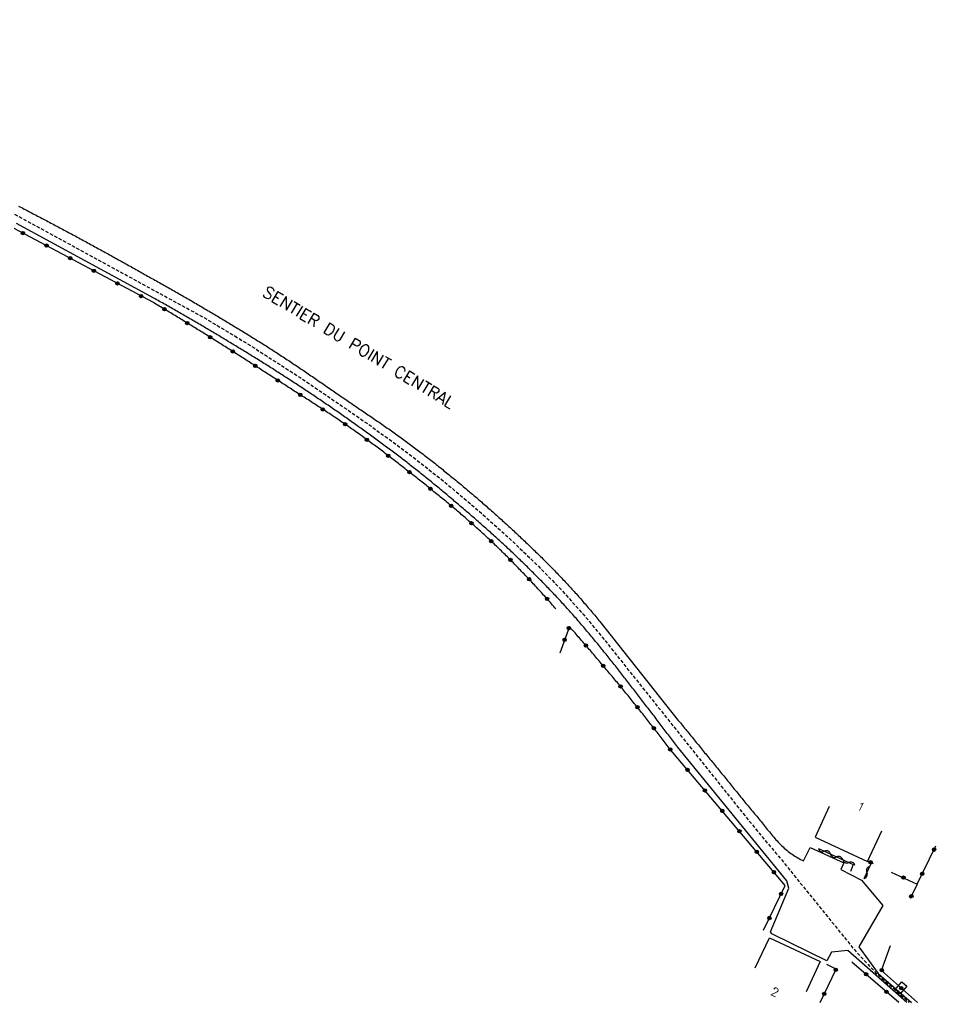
# Model space of a CAD drawing. Header units: millimetres. Extents: x 108999 to 110000, y 127999 to 129001.
# Drawn here: x 109756.5 to 109893.5, y 128000 to 128146.8 of the extents above; entities that cross this region are included whole.
import ezdxf
from ezdxf.enums import TextEntityAlignment as Align

# ---------------------------------------------------------------- set-up
doc = ezdxf.new("R2010")
doc.units = ezdxf.units.MM
doc.linetypes.add('DASHED', pattern=[0.75, 0.5, -0.25])
doc.layers.get('0').update_dxf_attribs({"linetype": 'CONTINUOUS'})
for name, color, linetype in [('W0001', 6, 'DASHED'), ('W0008', 7, 'CONTINUOUS'), ('W0100', 7, 'CONTINUOUS'), ('W0310', 3, 'CONTINUOUS'), ('W0322', 7, 'CONTINUOUS'), ('W0989', 7, 'CONTINUOUS'), ('W0991', 7, 'CONTINUOUS'), ('W1471', 7, 'CONTINUOUS')]:
    doc.layers.add(name, color=color, linetype=linetype)
doc.styles.get("Standard").update_dxf_attribs({"font": 'romans.shx', "width": 0.85})

# ---------------------------------------------------------------- blocks, each defined once
blk = doc.blocks.new('t310o')
at = {"color": 0, "linetype": 'Continuous'}
for centre, start, end in [((-0.5, 0.38), 216.8699, 323.1304), ((0.5, -0.37), 36.8699, 143.1303)]:
    blk.add_arc(centre, 0.625, start, end, dxfattribs=at)
blk = doc.blocks.new('t322o')
at = {"color": 0, "linetype": 'Continuous'}
for radius in [0.25, 0.15]:
    blk.add_circle((0, 0), radius, dxfattribs=at)
blk = doc.blocks.new('T1471')
at = {"color": 0, "linetype": 'Continuous', "flags": 128}
blk.add_lwpolyline([(-0.75, -0.5), (-0.75, 0.5), (0.75, 0.5), (0.75, -0.5), (-0.75, -0.5)], dxfattribs=at)

msp = doc.modelspace()

# ---------------------------------------------------------------- linework, layer by layer
at = {"layer": 'W0001', "flags": 128}
for points in [[(109583.69, 128000), (109583.85, 128000.48), (109597.57, 128039.68), (109600.83, 128048.17), (109606.62, 128061.68), (109612.63, 128074.44), (109614.39, 128078.7), (109637.95, 128129.01), (109640.44, 128133.69), (109642.48, 128137.08), (109644.94, 128140.39), (109657.01, 128154.02), (109666.11, 128162.84), (109737.96, 128231.1), (109754.71, 128247), (109756.72, 128248.86), (109758.37, 128249.66), (109764.43, 128252.62), (109763.06, 128239.32), (109761.06, 128233.58), (109752.64, 128212.54), (109743.15, 128188.96), (109735.74, 128170.59), (109729.5, 128155.14), (109727.61, 128150.05), (109726.43, 128146.54), (109725.92, 128142.29), (109726.26, 128139.61), (109727.63, 128136.48), (109729.26, 128134.29), (109731.43, 128132.07), (109735.85, 128128.85), (109740.59, 128126.02), (109784.13, 128102.26), (109789.05, 128099.31)], [(109788.65, 128099.55), (109791.2, 128097.99), (109798.45, 128093.33), (109804.36, 128089.31), (109808.98, 128086.11), (109814.48, 128082.1), (109820.02, 128077.73), (109824.68, 128073.8), (109829.22, 128069.75), (109833.6, 128065.58), (109837.37, 128061.71), (109840.73, 128057.97), (109843.44, 128054.71), (109847.4, 128049.74), (109864.49, 128028.35), (109867.95, 128024.11), (109869.52, 128022.31), (109881.1, 128008.01), (109884.5, 128004.33), (109889.41, 128000)]]:
    msp.add_lwpolyline(points, dxfattribs=at)
at = {"layer": 'W0008', "flags": 128}
for points in [[(109756.33, 128118.97), (109756.55, 128118.86), (109756.77, 128118.74), (109756.99, 128118.63), (109757.21, 128118.51), (109757.43, 128118.4), (109757.65, 128118.28), (109757.87, 128118.16), (109758.09, 128118.05), (109758.31, 128117.93), (109758.53, 128117.82), (109758.75, 128117.7), (109758.97, 128117.59), (109759.19, 128117.47), (109759.41, 128117.35), (109759.64, 128117.24), (109759.86, 128117.12), (109760.08, 128117.01), (109760.3, 128116.89), (109760.52, 128116.78), (109760.74, 128116.66), (109760.96, 128116.54), (109761.18, 128116.43), (109761.4, 128116.31), (109761.62, 128116.19), (109761.84, 128116.08), (109762.06, 128115.96), (109762.28, 128115.84), (109762.5, 128115.73), (109762.72, 128115.61), (109762.94, 128115.49), (109763.16, 128115.38), (109763.38, 128115.26), (109763.59, 128115.14), (109763.81, 128115.02), (109764.03, 128114.91), (109764.25, 128114.79), (109764.47, 128114.67), (109764.69, 128114.55), (109764.91, 128114.44), (109765.13, 128114.32), (109765.35, 128114.2), (109765.57, 128114.08), (109765.79, 128113.96), (109766.01, 128113.84), (109766.23, 128113.72), (109766.45, 128113.6), (109766.67, 128113.48), (109766.89, 128113.36), (109767.11, 128113.24), (109767.33, 128113.12), (109767.54, 128113), (109767.76, 128112.88), (109767.98, 128112.76), (109768.2, 128112.64), (109768.42, 128112.52), (109768.64, 128112.4), (109768.86, 128112.28), (109769.08, 128112.16), (109769.3, 128112.04), (109769.52, 128111.92), (109769.73, 128111.8), (109769.95, 128111.68), (109770.17, 128111.56), (109770.39, 128111.44), (109770.61, 128111.32), (109770.83, 128111.19), (109771.05, 128111.07), (109771.27, 128110.95), (109771.48, 128110.83), (109771.7, 128110.71), (109771.92, 128110.59), (109772.14, 128110.47), (109772.36, 128110.34), (109772.58, 128110.22), (109772.79, 128110.1), (109773.01, 128109.98), (109773.23, 128109.86), (109773.45, 128109.73), (109773.67, 128109.61), (109773.88, 128109.49), (109774.1, 128109.37), (109774.32, 128109.25), (109774.54, 128109.12), (109774.76, 128109), (109774.97, 128108.88), (109775.19, 128108.76), (109775.41, 128108.63), (109775.63, 128108.51), (109775.85, 128108.39), (109776.07, 128108.26), (109776.29, 128108.14), (109776.51, 128108.02), (109776.73, 128107.89), (109776.95, 128107.77), (109777.17, 128107.65), (109777.39, 128107.52), (109777.61, 128107.4), (109777.83, 128107.27), (109778.05, 128107.15), (109778.27, 128107.03), (109778.49, 128106.9), (109778.71, 128106.78), (109778.93, 128106.66), (109779.15, 128106.53), (109779.37, 128106.41), (109779.59, 128106.28), (109779.81, 128106.16), (109780.03, 128106.03), (109780.24, 128105.91), (109780.46, 128105.78), (109780.68, 128105.66), (109780.9, 128105.53), (109781.12, 128105.41), (109781.34, 128105.28), (109781.56, 128105.16), (109781.78, 128105.03), (109781.99, 128104.9), (109782.21, 128104.78), (109782.43, 128104.65), (109782.65, 128104.52), (109782.87, 128104.4), (109783.08, 128104.27), (109783.3, 128104.14), (109783.52, 128104.02), (109783.74, 128103.89), (109783.95, 128103.76), (109784.17, 128103.63), (109784.38, 128103.51), (109784.6, 128103.38), (109784.81, 128103.25), (109785.03, 128103.12), (109785.24, 128103), (109785.46, 128102.87), (109785.67, 128102.74), (109785.89, 128102.61), (109786.1, 128102.49), (109786.31, 128102.36), (109786.53, 128102.23), (109786.74, 128102.1), (109786.96, 128101.97), (109787.17, 128101.85), (109787.39, 128101.72), (109787.6, 128101.59), (109787.81, 128101.46), (109788.03, 128101.33), (109788.24, 128101.2), (109788.45, 128101.07), (109788.67, 128100.94), (109788.88, 128100.82), (109789.09, 128100.69), (109789.31, 128100.56), (109789.52, 128100.43), (109789.73, 128100.3), (109789.95, 128100.17), (109790.16, 128100.04), (109790.37, 128099.9), (109790.59, 128099.77), (109790.8, 128099.64), (109791.01, 128099.51), (109791.22, 128099.38), (109791.43, 128099.25), (109791.65, 128099.12), (109791.86, 128098.99), (109792.07, 128098.85), (109792.28, 128098.72), (109792.49, 128098.59), (109792.7, 128098.46), (109792.92, 128098.32), (109793.13, 128098.19), (109793.34, 128098.06), (109793.55, 128097.92), (109793.76, 128097.79), (109793.97, 128097.65), (109794.18, 128097.52), (109794.39, 128097.38), (109794.6, 128097.25), (109794.81, 128097.11), (109795.02, 128096.98), (109795.23, 128096.84), (109795.44, 128096.7), (109795.66, 128096.56), (109795.87, 128096.43), (109796.08, 128096.29), (109796.29, 128096.15), (109796.5, 128096.01), (109796.71, 128095.87), (109796.92, 128095.73), (109797.13, 128095.59), (109797.33, 128095.45), (109797.54, 128095.31), (109797.75, 128095.17), (109797.96, 128095.03), (109798.17, 128094.89), (109798.38, 128094.75), (109798.59, 128094.61), (109798.8, 128094.47), (109799, 128094.33), (109799.21, 128094.19), (109799.42, 128094.04), (109799.63, 128093.9), (109799.84, 128093.76), (109800.04, 128093.62), (109800.25, 128093.48), (109800.46, 128093.34), (109800.67, 128093.19), (109800.87, 128093.05), (109801.08, 128092.91), (109801.29, 128092.77), (109801.5, 128092.62), (109801.7, 128092.48), (109801.91, 128092.34), (109802.12, 128092.19), (109802.33, 128092.05), (109802.53, 128091.91), (109802.74, 128091.77), (109802.95, 128091.62), (109803.15, 128091.48), (109803.36, 128091.34), (109803.57, 128091.19), (109803.78, 128091.05), (109803.98, 128090.91), (109804.19, 128090.77), (109804.4, 128090.62), (109804.61, 128090.48), (109804.81, 128090.34), (109805.02, 128090.2), (109805.23, 128090.05), (109805.44, 128089.91), (109805.64, 128089.77), (109805.85, 128089.63), (109806.06, 128089.49), (109806.27, 128089.35), (109806.47, 128089.2), (109806.68, 128089.06), (109806.89, 128088.92), (109807.1, 128088.78), (109807.31, 128088.64), (109807.51, 128088.5), (109807.72, 128088.36), (109807.93, 128088.22), (109808.14, 128088.08), (109808.34, 128087.94), (109808.55, 128087.79), (109808.76, 128087.65), (109808.97, 128087.51), (109809.18, 128087.37), (109809.38, 128087.23), (109809.59, 128087.09), (109809.8, 128086.94), (109810.01, 128086.8), (109810.21, 128086.66), (109810.42, 128086.52), (109810.63, 128086.38), (109810.83, 128086.23), (109811.04, 128086.09), (109811.25, 128085.95), (109811.45, 128085.8), (109811.66, 128085.66), (109811.86, 128085.51), (109812.07, 128085.37), (109812.27, 128085.22), (109812.48, 128085.08), (109812.68, 128084.93), (109812.89, 128084.79), (109813.09, 128084.64), (109813.3, 128084.49), (109813.5, 128084.35), (109813.7, 128084.2), (109813.91, 128084.05), (109814.11, 128083.9), (109814.31, 128083.75), (109814.51, 128083.6), (109814.72, 128083.45), (109814.92, 128083.3), (109815.12, 128083.15), (109815.32, 128083), (109815.53, 128082.85), (109815.73, 128082.69), (109815.93, 128082.54), (109816.13, 128082.39), (109816.33, 128082.23), (109816.53, 128082.08), (109816.73, 128081.93), (109816.93, 128081.77), (109817.13, 128081.62), (109817.33, 128081.46), (109817.53, 128081.31), (109817.73, 128081.15), (109817.93, 128081), (109818.13, 128080.84), (109818.33, 128080.69), (109818.53, 128080.53), (109818.73, 128080.37), (109818.93, 128080.22), (109819.12, 128080.06), (109819.32, 128079.9), (109819.52, 128079.74), (109819.72, 128079.59), (109819.91, 128079.43), (109820.11, 128079.27), (109820.31, 128079.11), (109820.5, 128078.95), (109820.7, 128078.79), (109820.9, 128078.63), (109821.09, 128078.47), (109821.29, 128078.31), (109821.48, 128078.15), (109821.68, 128077.99), (109821.87, 128077.83), (109822.07, 128077.67), (109822.26, 128077.51), (109822.46, 128077.35), (109822.65, 128077.19), (109822.85, 128077.02), (109823.04, 128076.86), (109823.23, 128076.7), (109823.42, 128076.54), (109823.61, 128076.38), (109823.8, 128076.22), (109823.99, 128076.06), (109824.18, 128075.9), (109824.37, 128075.74), (109824.56, 128075.57), (109824.75, 128075.41), (109824.94, 128075.25), (109825.13, 128075.09), (109825.31, 128074.92), (109825.5, 128074.76), (109825.69, 128074.6), (109825.88, 128074.43), (109826.07, 128074.27), (109826.25, 128074.11), (109826.44, 128073.94), (109826.63, 128073.78), (109826.82, 128073.61), (109827, 128073.45), (109827.19, 128073.28), (109827.37, 128073.12), (109827.56, 128072.95), (109827.75, 128072.78), (109827.93, 128072.62), (109828.12, 128072.45), (109828.3, 128072.28), (109828.49, 128072.12), (109828.67, 128071.95), (109828.86, 128071.78), (109829.04, 128071.61), (109829.23, 128071.45), (109829.41, 128071.28), (109829.59, 128071.11), (109829.78, 128070.94), (109829.96, 128070.77), (109830.14, 128070.6), (109830.33, 128070.43), (109830.51, 128070.26), (109830.69, 128070.09), (109830.87, 128069.92), (109831.05, 128069.75), (109831.24, 128069.58), (109831.42, 128069.41), (109831.6, 128069.24), (109831.79, 128069.06), (109831.97, 128068.89), (109832.15, 128068.72), (109832.34, 128068.54), (109832.52, 128068.37), (109832.7, 128068.19), (109832.88, 128068.02), (109833.06, 128067.84), (109833.24, 128067.67), (109833.43, 128067.49), (109833.61, 128067.32), (109833.79, 128067.14), (109833.97, 128066.97), (109834.15, 128066.79), (109834.33, 128066.61), (109834.51, 128066.44), (109834.69, 128066.26), (109834.86, 128066.08), (109835.04, 128065.9), (109835.22, 128065.73), (109835.4, 128065.55), (109835.58, 128065.37), (109835.75, 128065.19), (109835.93, 128065.01), (109836.11, 128064.83), (109836.28, 128064.65), (109836.46, 128064.47), (109836.63, 128064.29), (109836.81, 128064.11), (109836.98, 128063.93), (109837.16, 128063.74), (109837.33, 128063.56), (109837.5, 128063.38), (109837.68, 128063.19), (109837.85, 128063.01), (109838.02, 128062.83), (109838.19, 128062.65), (109838.36, 128062.47), (109838.52, 128062.29), (109838.69, 128062.11), (109838.86, 128061.92), (109839.02, 128061.74), (109839.19, 128061.56), (109839.36, 128061.38), (109839.52, 128061.19), (109839.69, 128061.01), (109839.85, 128060.82), (109840.01, 128060.64), (109840.18, 128060.46), (109840.34, 128060.27), (109840.5, 128060.08), (109840.67, 128059.9), (109840.83, 128059.71), (109840.99, 128059.53), (109841.15, 128059.34), (109841.31, 128059.15), (109841.47, 128058.96), (109841.63, 128058.78), (109841.79, 128058.59), (109841.95, 128058.4), (109842.11, 128058.21), (109842.27, 128058.02), (109842.43, 128057.83), (109842.59, 128057.64), (109842.74, 128057.45), (109842.9, 128057.26), (109843.06, 128057.07), (109843.21, 128056.88), (109854.92, 128042.12), (109855.08, 128041.93), (109855.24, 128041.74), (109855.4, 128041.54), (109855.55, 128041.35), (109855.71, 128041.16), (109855.87, 128040.96), (109856.03, 128040.77), (109856.18, 128040.58), (109856.34, 128040.39), (109856.5, 128040.19), (109856.66, 128040), (109856.82, 128039.81), (109856.97, 128039.61), (109857.13, 128039.42), (109857.29, 128039.23), (109857.45, 128039.03), (109857.6, 128038.84), (109857.76, 128038.65), (109857.92, 128038.46), (109858.08, 128038.26), (109858.23, 128038.07), (109858.39, 128037.88), (109858.55, 128037.68), (109858.71, 128037.49), (109858.86, 128037.3), (109859.02, 128037.11), (109859.18, 128036.91), (109859.34, 128036.72), (109859.5, 128036.53), (109859.65, 128036.33), (109859.81, 128036.14), (109859.97, 128035.95), (109860.13, 128035.76), (109860.28, 128035.56), (109860.44, 128035.37), (109860.6, 128035.18), (109860.76, 128034.98), (109860.92, 128034.79), (109861.07, 128034.6), (109861.23, 128034.41), (109861.39, 128034.21), (109861.55, 128034.02), (109861.71, 128033.82), (109861.87, 128033.63), (109862.02, 128033.43), (109862.18, 128033.24), (109862.34, 128033.04), (109862.5, 128032.85), (109862.66, 128032.65), (109862.82, 128032.46), (109862.97, 128032.26), (109863.13, 128032.06), (109863.29, 128031.87), (109863.45, 128031.67), (109863.61, 128031.48), (109863.76, 128031.28), (109863.92, 128031.09), (109864.08, 128030.89), (109864.24, 128030.7), (109864.4, 128030.5), (109864.56, 128030.31), (109864.72, 128030.11), (109864.87, 128029.92), (109865.03, 128029.73), (109865.19, 128029.53), (109865.35, 128029.34), (109865.51, 128029.14), (109865.67, 128028.95), (109865.83, 128028.76), (109866, 128028.56), (109866.16, 128028.37), (109866.32, 128028.18), (109866.48, 128027.99), (109866.64, 128027.79), (109866.8, 128027.6), (109866.96, 128027.41), (109867.12, 128027.21), (109867.28, 128027.02), (109867.44, 128026.82), (109867.59, 128026.63), (109867.75, 128026.43), (109867.91, 128026.23), (109868.06, 128026.04), (109868.22, 128025.84), (109868.38, 128025.64), (109868.54, 128025.45), (109868.7, 128025.25), (109868.86, 128025.06), (109869.02, 128024.87), (109869.18, 128024.68), (109869.35, 128024.49), (109869.51, 128024.3), (109869.68, 128024.11), (109869.85, 128023.93), (109870.03, 128023.75), (109870.2, 128023.57), (109870.38, 128023.39), (109870.57, 128023.22), (109870.75, 128023.05), (109870.94, 128022.88), (109871.13, 128022.72), (109871.33, 128022.56), (109871.52, 128022.41), (109871.72, 128022.26), (109871.93, 128022.12), (109872.13, 128021.98), (109872.34, 128021.85), (109872.55, 128021.72), (109872.76, 128021.6), (109872.98, 128021.47), (109873.2, 128021.36), (109873.42, 128021.25), (109873.65, 128021.14), (109874.62, 128023.13), (109879.66, 128020.84), (109879.22, 128019.83), (109882.3, 128018.27), (109885.49, 128014.48), (109881.91, 128008.31), (109884.8, 128004.33), (109889.74, 128000)], [(109889.05, 128000), (109880.26, 128007.74), (109877.82, 128007.52), (109877.12, 128006.22), (109868.88, 128010.24), (109868.68, 128010.54), (109871.44, 128017.07), (109871.15, 128018.14), (109854.79, 128038.17), (109854.64, 128038.37), (109854.49, 128038.57), (109854.34, 128038.78), (109854.19, 128038.98), (109854.04, 128039.18), (109853.89, 128039.38), (109853.74, 128039.58), (109853.59, 128039.78), (109853.44, 128039.98), (109853.28, 128040.18), (109853.13, 128040.38), (109852.98, 128040.58), (109852.83, 128040.78), (109852.68, 128040.98), (109852.53, 128041.18), (109852.38, 128041.38), (109852.22, 128041.58), (109852.07, 128041.78), (109851.92, 128041.98), (109851.77, 128042.18), (109851.62, 128042.38), (109851.46, 128042.58), (109851.31, 128042.78), (109851.16, 128042.97), (109851.01, 128043.17), (109850.85, 128043.37), (109850.7, 128043.57), (109850.55, 128043.77), (109850.4, 128043.97), (109850.24, 128044.17), (109850.09, 128044.37), (109849.94, 128044.57), (109849.78, 128044.77), (109849.63, 128044.96), (109849.48, 128045.16), (109849.32, 128045.36), (109849.17, 128045.56), (109849.02, 128045.76), (109848.86, 128045.96), (109848.71, 128046.15), (109848.56, 128046.35), (109848.41, 128046.54), (109848.26, 128046.74), (109848.1, 128046.94), (109847.95, 128047.13), (109847.8, 128047.33), (109847.65, 128047.52), (109847.5, 128047.72), (109847.34, 128047.92), (109847.19, 128048.11), (109847.04, 128048.31), (109846.89, 128048.5), (109846.74, 128048.7), (109846.59, 128048.89), (109846.43, 128049.09), (109846.28, 128049.29), (109846.13, 128049.48), (109845.98, 128049.68), (109845.82, 128049.87), (109845.67, 128050.07), (109845.52, 128050.26), (109845.36, 128050.46), (109845.21, 128050.65), (109845.06, 128050.85), (109844.9, 128051.04), (109844.75, 128051.23), (109844.59, 128051.43), (109844.44, 128051.62), (109844.28, 128051.81), (109844.13, 128052.01), (109843.97, 128052.2), (109843.82, 128052.39), (109843.66, 128052.59), (109843.51, 128052.78), (109843.35, 128052.97), (109843.19, 128053.16), (109843.04, 128053.35), (109842.88, 128053.55), (109842.72, 128053.74), (109842.56, 128053.93), (109842.4, 128054.12), (109842.24, 128054.32), (109842.08, 128054.51), (109841.92, 128054.7), (109841.76, 128054.89), (109841.6, 128055.08), (109841.44, 128055.27), (109841.28, 128055.47), (109841.11, 128055.66), (109840.95, 128055.85), (109840.79, 128056.04), (109840.63, 128056.23), (109840.46, 128056.42), (109840.3, 128056.61), (109840.14, 128056.8), (109839.97, 128056.99), (109839.81, 128057.18), (109839.65, 128057.37), (109839.48, 128057.55), (109839.32, 128057.74), (109839.15, 128057.93), (109838.99, 128058.12), (109838.82, 128058.3), (109838.65, 128058.49), (109838.49, 128058.68), (109838.32, 128058.86), (109838.15, 128059.05), (109837.98, 128059.23), (109837.81, 128059.42), (109837.64, 128059.6), (109837.48, 128059.79), (109837.31, 128059.97), (109837.13, 128060.16), (109836.96, 128060.34), (109836.79, 128060.53), (109836.62, 128060.71), (109836.44, 128060.9), (109836.27, 128061.08), (109836.09, 128061.26), (109835.92, 128061.44), (109835.75, 128061.63), (109835.57, 128061.81), (109835.39, 128061.99), (109835.22, 128062.17), (109835.04, 128062.35), (109834.87, 128062.54), (109834.69, 128062.72), (109834.51, 128062.9), (109834.34, 128063.08), (109834.16, 128063.26), (109833.98, 128063.44), (109833.8, 128063.62), (109833.63, 128063.79), (109833.45, 128063.97), (109833.27, 128064.15), (109833.09, 128064.33), (109832.91, 128064.51), (109832.73, 128064.69), (109832.55, 128064.86), (109832.37, 128065.04), (109832.19, 128065.22), (109832.01, 128065.39), (109831.83, 128065.57), (109831.65, 128065.75), (109831.47, 128065.92), (109831.28, 128066.1), (109831.1, 128066.27), (109830.92, 128066.45), (109830.74, 128066.62), (109830.56, 128066.8), (109830.38, 128066.97), (109830.2, 128067.14), (109830.01, 128067.31), (109829.83, 128067.48), (109829.65, 128067.65), (109829.47, 128067.82), (109829.29, 128067.99), (109829.11, 128068.16), (109828.92, 128068.33), (109828.74, 128068.5), (109828.56, 128068.67), (109828.37, 128068.84), (109828.19, 128069), (109828.01, 128069.17), (109827.82, 128069.34), (109827.64, 128069.51), (109827.45, 128069.67), (109827.27, 128069.84), (109827.08, 128070.01), (109826.9, 128070.17), (109826.71, 128070.34), (109826.53, 128070.5), (109826.34, 128070.67), (109826.15, 128070.83), (109825.97, 128071), (109825.78, 128071.16), (109825.59, 128071.33), (109825.41, 128071.49), (109825.22, 128071.65), (109825.03, 128071.82), (109824.84, 128071.98), (109824.66, 128072.14), (109824.47, 128072.31), (109824.28, 128072.47), (109824.09, 128072.63), (109823.91, 128072.79), (109823.72, 128072.96), (109823.53, 128073.12), (109823.34, 128073.28), (109823.16, 128073.44), (109822.97, 128073.6), (109822.78, 128073.76), (109822.59, 128073.93), (109822.4, 128074.09), (109822.22, 128074.25), (109822.03, 128074.41), (109821.84, 128074.57), (109821.65, 128074.73), (109821.46, 128074.89), (109821.27, 128075.05), (109821.08, 128075.21), (109820.9, 128075.37), (109820.71, 128075.53), (109820.52, 128075.69), (109820.33, 128075.85), (109820.14, 128076), (109819.95, 128076.16), (109819.76, 128076.32), (109819.57, 128076.48), (109819.38, 128076.64), (109819.19, 128076.8), (109819, 128076.95), (109818.8, 128077.11), (109818.61, 128077.27), (109818.42, 128077.43), (109818.23, 128077.58), (109818.04, 128077.74), (109817.85, 128077.9), (109817.65, 128078.05), (109817.46, 128078.21), (109817.27, 128078.36), (109817.08, 128078.52), (109816.88, 128078.67), (109816.69, 128078.83), (109816.5, 128078.98), (109816.3, 128079.14), (109816.11, 128079.29), (109815.92, 128079.44), (109815.72, 128079.6), (109815.53, 128079.75), (109815.33, 128079.91), (109815.13, 128080.06), (109814.93, 128080.22), (109814.74, 128080.37), (109814.54, 128080.52), (109814.34, 128080.68), (109814.14, 128080.83), (109813.94, 128080.98), (109813.74, 128081.14), (109813.55, 128081.29), (109813.35, 128081.44), (109813.15, 128081.59), (109812.95, 128081.74), (109812.75, 128081.89), (109812.55, 128082.05), (109812.35, 128082.2), (109812.15, 128082.35), (109811.95, 128082.5), (109811.75, 128082.65), (109811.55, 128082.8), (109811.34, 128082.95), (109811.14, 128083.1), (109810.94, 128083.25), (109810.74, 128083.4), (109810.54, 128083.55), (109810.34, 128083.69), (109810.13, 128083.84), (109809.93, 128083.99), (109809.73, 128084.14), (109809.53, 128084.29), (109809.33, 128084.43), (109809.12, 128084.58), (109808.92, 128084.73), (109808.72, 128084.88), (109808.51, 128085.02), (109808.31, 128085.17), (109808.11, 128085.32), (109807.9, 128085.46), (109807.7, 128085.61), (109807.5, 128085.76), (109807.29, 128085.9), (109807.09, 128086.05), (109806.89, 128086.19), (109806.68, 128086.34), (109806.48, 128086.49), (109806.27, 128086.63), (109806.07, 128086.78), (109805.86, 128086.92), (109805.66, 128087.06), (109805.46, 128087.21), (109805.25, 128087.35), (109805.05, 128087.49), (109804.84, 128087.64), (109804.64, 128087.78), (109804.44, 128087.92), (109804.23, 128088.07), (109804.03, 128088.21), (109803.82, 128088.35), (109803.62, 128088.49), (109803.41, 128088.63), (109803.21, 128088.78), (109803, 128088.92), (109802.79, 128089.06), (109802.59, 128089.2), (109802.38, 128089.34), (109802.18, 128089.48), (109801.97, 128089.62), (109801.76, 128089.76), (109801.56, 128089.9), (109801.35, 128090.04), (109801.14, 128090.18), (109800.94, 128090.32), (109800.73, 128090.46), (109800.52, 128090.6), (109800.32, 128090.74), (109800.11, 128090.87), (109799.9, 128091.01), (109799.69, 128091.15), (109799.49, 128091.29), (109799.28, 128091.43), (109799.07, 128091.56), (109798.86, 128091.7), (109798.65, 128091.84), (109798.45, 128091.98), (109798.24, 128092.11), (109798.03, 128092.25), (109797.82, 128092.39), (109797.61, 128092.52), (109797.4, 128092.66), (109797.19, 128092.8), (109796.98, 128092.93), (109796.77, 128093.07), (109796.57, 128093.2), (109796.36, 128093.34), (109796.15, 128093.47), (109795.94, 128093.6), (109795.73, 128093.74), (109795.53, 128093.87), (109795.32, 128094.01), (109795.11, 128094.14), (109794.9, 128094.27), (109794.69, 128094.4), (109794.48, 128094.54), (109794.27, 128094.67), (109794.06, 128094.8), (109793.85, 128094.93), (109793.64, 128095.07), (109793.43, 128095.2), (109793.23, 128095.33), (109793.02, 128095.46), (109792.81, 128095.59), (109792.6, 128095.72), (109792.39, 128095.86), (109792.18, 128095.99), (109791.97, 128096.12), (109791.75, 128096.25), (109791.54, 128096.38), (109791.33, 128096.51), (109791.12, 128096.64), (109790.91, 128096.77), (109790.7, 128096.9), (109790.49, 128097.03), (109790.28, 128097.16), (109790.07, 128097.29), (109789.86, 128097.42), (109789.65, 128097.55), (109789.43, 128097.67), (109789.22, 128097.8), (109789.01, 128097.93), (109788.8, 128098.06), (109788.59, 128098.19), (109788.38, 128098.32), (109788.17, 128098.45), (109787.95, 128098.57), (109787.74, 128098.7), (109787.53, 128098.83), (109787.32, 128098.96), (109787.11, 128099.09), (109786.89, 128099.21), (109786.68, 128099.34), (109786.47, 128099.47), (109786.26, 128099.6), (109786.04, 128099.72), (109785.83, 128099.85), (109785.62, 128099.98), (109785.4, 128100.11), (109785.19, 128100.23), (109784.97, 128100.36), (109784.76, 128100.49), (109784.55, 128100.62), (109784.33, 128100.74), (109784.12, 128100.87), (109783.9, 128101), (109783.69, 128101.12), (109783.47, 128101.25), (109783.26, 128101.38), (109783.04, 128101.5), (109782.83, 128101.63), (109782.61, 128101.75), (109782.4, 128101.88), (109782.18, 128102), (109781.96, 128102.13), (109781.75, 128102.25), (109781.53, 128102.38), (109781.32, 128102.5), (109781.1, 128102.63), (109780.89, 128102.75), (109780.67, 128102.88), (109780.45, 128103), (109780.24, 128103.13), (109780.02, 128103.25), (109779.8, 128103.37), (109779.59, 128103.5), (109779.37, 128103.62), (109779.15, 128103.74), (109778.94, 128103.87), (109778.72, 128103.99), (109778.5, 128104.11), (109778.29, 128104.24), (109778.07, 128104.36), (109777.85, 128104.48), (109777.63, 128104.6), (109777.42, 128104.72), (109777.2, 128104.85), (109776.98, 128104.97), (109776.76, 128105.09), (109776.55, 128105.21), (109756.06, 128116.36)]]:
    msp.add_lwpolyline(points, dxfattribs=at)
at = {"layer": 'W0100', "flags": 128}
for points in [[(109877.46, 128029.24), (109875.35, 128024.7), (109883.21, 128021.06), (109885.31, 128025.6)], [(109866.42, 128005.14), (109868.54, 128009.66), (109876.14, 128006.1), (109874.01, 128001.58)]]:
    msp.add_lwpolyline(points, dxfattribs=at)
at = {"layer": 'W0310', "flags": 128}
for points in [[(109875.86, 128022.99), (109881.06, 128020.57), (109880.67, 128019.55)], [(109882.67, 128018.51), (109883.75, 128020.72)]]:
    msp.add_lwpolyline(points, dxfattribs=at)
at = {"layer": 'W0322', "flags": 128}
for points in [[(109836.64, 128058.77), (109836.48, 128058.96), (109836.31, 128059.15), (109836.14, 128059.34), (109835.98, 128059.53), (109835.81, 128059.72), (109835.64, 128059.91), (109835.47, 128060.1), (109835.3, 128060.29), (109835.14, 128060.48), (109834.97, 128060.67), (109834.8, 128060.85), (109834.63, 128061.04), (109834.46, 128061.23), (109834.29, 128061.42), (109834.12, 128061.6), (109833.95, 128061.79), (109833.78, 128061.98), (109833.61, 128062.16), (109833.43, 128062.35), (109833.26, 128062.53), (109833.09, 128062.72), (109832.92, 128062.9), (109832.74, 128063.09), (109832.57, 128063.27), (109832.4, 128063.46), (109832.22, 128063.64), (109832.05, 128063.83), (109831.87, 128064.01), (109831.7, 128064.19), (109831.52, 128064.37), (109831.35, 128064.56), (109831.17, 128064.74), (109831, 128064.92), (109830.82, 128065.1), (109830.64, 128065.28), (109830.47, 128065.46), (109830.29, 128065.64), (109830.11, 128065.82), (109829.93, 128066), (109829.75, 128066.18), (109829.58, 128066.36), (109829.4, 128066.54), (109829.22, 128066.72), (109829.04, 128066.9), (109828.85, 128067.08), (109828.67, 128067.26), (109828.49, 128067.43), (109828.31, 128067.61), (109828.13, 128067.79), (109827.94, 128067.97), (109827.76, 128068.14), (109827.58, 128068.32), (109827.39, 128068.49), (109827.21, 128068.67), (109827.03, 128068.84), (109826.84, 128069.02), (109826.66, 128069.19), (109826.47, 128069.36), (109826.28, 128069.53), (109826.1, 128069.71), (109825.91, 128069.88), (109825.72, 128070.05), (109825.54, 128070.22), (109825.35, 128070.39), (109825.16, 128070.56), (109824.97, 128070.73), (109824.78, 128070.9), (109824.59, 128071.07), (109824.4, 128071.24), (109824.21, 128071.41), (109824.02, 128071.58), (109823.83, 128071.75), (109823.64, 128071.91), (109823.45, 128072.08), (109823.26, 128072.24), (109823.07, 128072.41), (109822.88, 128072.57), (109822.69, 128072.74), (109822.5, 128072.9), (109822.31, 128073.07), (109822.12, 128073.23), (109821.92, 128073.4), (109821.73, 128073.56), (109821.54, 128073.72), (109821.34, 128073.88), (109821.15, 128074.05), (109820.96, 128074.21), (109820.76, 128074.37), (109820.57, 128074.53), (109820.37, 128074.69), (109820.18, 128074.85), (109819.98, 128075.01), (109819.79, 128075.17), (109819.59, 128075.33), (109819.4, 128075.49), (109819.2, 128075.65), (109819.01, 128075.81), (109818.81, 128075.97), (109818.62, 128076.13), (109818.42, 128076.29), (109818.22, 128076.45), (109818.03, 128076.61), (109817.83, 128076.77), (109817.63, 128076.92), (109817.44, 128077.08), (109817.24, 128077.24), (109817.04, 128077.4), (109816.84, 128077.55), (109816.65, 128077.71), (109816.45, 128077.87), (109816.25, 128078.03), (109816.05, 128078.18), (109815.85, 128078.34), (109815.66, 128078.5), (109815.46, 128078.65), (109815.26, 128078.81), (109815.06, 128078.96), (109814.87, 128079.12), (109814.67, 128079.27), (109814.47, 128079.43), (109814.28, 128079.58), (109814.08, 128079.73), (109813.88, 128079.89), (109813.69, 128080.04), (109813.49, 128080.19), (109813.29, 128080.35), (109813.1, 128080.5), (109812.9, 128080.65), (109812.7, 128080.8), (109812.51, 128080.96), (109812.31, 128081.11), (109812.11, 128081.26), (109811.91, 128081.41), (109811.72, 128081.56), (109811.52, 128081.71), (109811.32, 128081.87), (109811.12, 128082.02), (109810.92, 128082.17), (109810.72, 128082.32), (109810.53, 128082.47), (109810.33, 128082.62), (109810.13, 128082.77), (109809.93, 128082.92), (109809.73, 128083.07), (109809.53, 128083.22), (109809.33, 128083.36), (109809.13, 128083.51), (109808.93, 128083.66), (109808.73, 128083.81), (109808.53, 128083.96), (109808.33, 128084.1), (109808.13, 128084.25), (109807.92, 128084.4), (109807.72, 128084.54), (109807.52, 128084.69), (109807.32, 128084.83), (109807.12, 128084.98), (109806.91, 128085.13), (109806.71, 128085.27), (109806.51, 128085.41), (109806.3, 128085.56), (109806.1, 128085.7), (109805.9, 128085.85), (109805.69, 128085.99), (109805.49, 128086.13), (109805.28, 128086.27), (109805.07, 128086.42), (109804.87, 128086.56), (109804.66, 128086.7), (109804.46, 128086.84), (109804.25, 128086.98), (109804.04, 128087.12), (109803.83, 128087.26), (109803.63, 128087.4), (109803.42, 128087.54), (109803.21, 128087.67), (109803, 128087.81), (109802.79, 128087.95), (109802.58, 128088.09), (109802.38, 128088.22), (109802.17, 128088.36), (109801.96, 128088.5), (109801.75, 128088.63), (109801.54, 128088.77), (109801.33, 128088.9), (109801.12, 128089.04), (109800.91, 128089.18), (109800.7, 128089.31), (109800.49, 128089.45), (109800.28, 128089.58), (109800.07, 128089.72), (109799.86, 128089.85), (109799.65, 128089.99), (109799.44, 128090.12), (109799.22, 128090.25), (109799.01, 128090.39), (109798.8, 128090.52), (109798.59, 128090.66), (109798.38, 128090.79), (109798.17, 128090.93), (109797.96, 128091.06), (109797.75, 128091.2), (109797.54, 128091.33), (109797.33, 128091.47), (109797.12, 128091.6), (109796.91, 128091.74), (109796.7, 128091.87), (109796.49, 128092.01), (109796.28, 128092.14), (109796.07, 128092.28), (109795.86, 128092.41), (109795.65, 128092.55), (109795.44, 128092.69), (109795.23, 128092.82), (109795.02, 128092.96), (109794.81, 128093.1), (109794.6, 128093.23), (109794.38, 128093.37), (109794.17, 128093.5), (109793.96, 128093.64), (109793.75, 128093.78), (109793.54, 128093.91), (109793.33, 128094.05), (109793.12, 128094.18), (109792.91, 128094.32), (109792.7, 128094.46), (109792.49, 128094.59), (109792.28, 128094.73), (109792.07, 128094.86), (109791.86, 128095), (109791.65, 128095.13), (109791.43, 128095.27), (109791.22, 128095.41), (109791.01, 128095.54), (109790.8, 128095.68), (109790.59, 128095.81), (109790.38, 128095.95), (109790.17, 128096.08), (109789.96, 128096.22), (109789.75, 128096.35), (109789.53, 128096.49), (109789.32, 128096.62), (109789.11, 128096.76), (109788.9, 128096.89), (109788.69, 128097.03), (109788.48, 128097.16), (109788.27, 128097.29), (109788.05, 128097.43), (109787.84, 128097.56), (109787.63, 128097.7), (109787.42, 128097.83), (109787.21, 128097.97), (109786.99, 128098.1), (109786.78, 128098.23), (109786.57, 128098.37), (109786.36, 128098.5), (109786.15, 128098.63), (109785.93, 128098.77), (109785.72, 128098.9), (109785.51, 128099.03), (109785.29, 128099.17), (109785.08, 128099.3), (109784.87, 128099.43), (109784.65, 128099.57), (109784.44, 128099.7), (109784.23, 128099.83), (109784.01, 128099.96), (109783.8, 128100.1), (109783.59, 128100.23), (109783.37, 128100.36), (109783.16, 128100.49), (109782.95, 128100.62), (109782.73, 128100.76), (109782.52, 128100.89), (109782.3, 128101.02), (109782.09, 128101.15), (109781.88, 128101.28), (109781.66, 128101.42), (109781.45, 128101.55), (109781.23, 128101.68), (109781.02, 128101.81), (109780.81, 128101.94), (109780.59, 128102.07), (109780.38, 128102.2), (109780.16, 128102.33), (109779.95, 128102.46), (109779.73, 128102.59), (109779.52, 128102.73), (109779.3, 128102.86), (109779.09, 128102.99), (109778.87, 128103.12), (109778.66, 128103.25), (109778.44, 128103.38), (109778.23, 128103.51), (109778.01, 128103.64), (109777.8, 128103.77), (109777.58, 128103.9), (109777.37, 128104.02), (109777.15, 128104.15), (109776.94, 128104.28), (109776.72, 128104.41), (109776.51, 128104.54), (109755.7, 128115.63)], [(109867.67, 128010.8), (109870.89, 128017.47), (109853.56, 128037.97), (109853.41, 128038.17), (109853.26, 128038.37), (109853.11, 128038.57), (109852.96, 128038.77), (109852.81, 128038.97), (109852.66, 128039.16), (109852.51, 128039.36), (109852.36, 128039.56), (109852.2, 128039.76), (109852.05, 128039.96), (109851.9, 128040.15), (109851.75, 128040.35), (109851.59, 128040.55), (109851.44, 128040.74), (109851.29, 128040.94), (109851.14, 128041.14), (109850.98, 128041.34), (109850.83, 128041.53), (109850.68, 128041.73), (109850.52, 128041.92), (109850.37, 128042.12), (109850.22, 128042.32), (109850.06, 128042.51), (109849.91, 128042.71), (109849.75, 128042.9), (109849.6, 128043.1), (109849.44, 128043.29), (109849.29, 128043.49), (109849.13, 128043.68), (109848.98, 128043.88), (109848.82, 128044.07), (109848.67, 128044.27), (109848.51, 128044.46), (109848.35, 128044.66), (109848.2, 128044.85), (109848.04, 128045.05), (109847.88, 128045.24), (109847.73, 128045.43), (109847.57, 128045.63), (109847.41, 128045.82), (109847.25, 128046.02), (109847.09, 128046.21), (109846.94, 128046.4), (109846.78, 128046.6), (109846.62, 128046.79), (109846.46, 128046.98), (109846.3, 128047.18), (109846.14, 128047.37), (109845.98, 128047.56), (109845.82, 128047.76), (109845.66, 128047.95), (109845.5, 128048.14), (109845.34, 128048.33), (109845.18, 128048.53), (109845.02, 128048.72), (109844.86, 128048.91), (109844.7, 128049.1), (109844.54, 128049.29), (109844.38, 128049.48), (109844.22, 128049.68), (109844.06, 128049.87), (109843.89, 128050.06), (109843.73, 128050.25), (109843.57, 128050.44), (109843.41, 128050.63), (109843.25, 128050.82), (109843.09, 128051.01), (109842.92, 128051.2), (109842.76, 128051.39), (109842.6, 128051.59), (109842.44, 128051.78), (109842.28, 128051.97), (109842.11, 128052.16), (109841.95, 128052.35), (109841.79, 128052.54), (109841.62, 128052.73), (109841.46, 128052.92), (109841.3, 128053.11), (109841.13, 128053.3), (109840.97, 128053.49), (109840.81, 128053.68), (109840.64, 128053.87), (109840.48, 128054.06), (109840.31, 128054.25), (109840.15, 128054.44), (109839.98, 128054.63), (109839.82, 128054.82), (109839.65, 128055.01), (109839.49, 128055.19), (109839.32, 128055.38), (109839.15, 128055.57), (109838.99, 128055.76), (109838.82, 128055.95), (109838.65, 128056.14), (109837.22, 128052.18)], [(109886.73, 128019.47), (109890.6, 128017.67), (109893.42, 128023.37)], [(109883.23, 128021.09), (109884.04, 128020.76)], [(109890.6, 128017.67), (109889.57, 128015.52)], [(109890.66, 128000), (109885.3, 128004.76), (109886.63, 128008.5)], [(109876.14, 128000), (109878.51, 128004.98), (109877.13, 128005.64)], [(109887.88, 128000), (109880.87, 128006)]]:
    msp.add_lwpolyline(points, dxfattribs=at)

# ---------------------------------------------------------------- block references
at = {"layer": 'W0310'}
for p, rotation in [((109876.77, 128022.56), 335.0358964320698), ((109878.58, 128021.72), 335.0358964320698), ((109880.39, 128020.88), 335.0358964320698), ((109883.11, 128019.41), 64.04783681200472)]:
    msp.add_blockref('t310o', p, dxfattribs=dict(at, rotation=rotation))
at = {"layer": 'W0322'}
for p, rotation in [((109757.01, 128114.93), 151.9541137486627), ((109760.54, 128113.05), 151.9541137486627), ((109764.07, 128111.17), 151.9541137486627), ((109767.6, 128109.29), 151.9541137486627), ((109771.13, 128107.41), 151.9541137486627), ((109774.66, 128105.52), 151.9541137486627), ((109778.14, 128103.56), 148.8920828008723), ((109781.56, 128101.48), 148.4689182738586), ((109784.96, 128099.37), 148.0457595127939), ((109788.35, 128097.24), 147.5769708720012), ((109791.72, 128095.09), 147.2511883559271), ((109795.08, 128092.92), 147.1003939255648), ((109798.44, 128090.76), 147.4260126678484), ((109801.81, 128088.59), 146.9663514555435), ((109805.13, 128086.37), 145.4268631017874), ((109808.39, 128084.05), 143.7642188448056), ((109811.59, 128081.66), 142.608396715597), ((109814.75, 128079.21), 141.8552244845378), ((109817.89, 128076.72), 141.198128756934), ((109820.98, 128074.19), 140.0940459936658), ((109824.02, 128071.58), 138.6459094906971), ((109826.98, 128068.89), 136.7311658066094), ((109829.84, 128066.1), 134.8062443847019), ((109832.62, 128063.22), 133.2167449417653), ((109835.32, 128060.27), 131.6375394840272), ((109838.57, 128055.91), 250.1026056004483), ((109838.57, 128055.91), 250.1026056004483), ((109841.13, 128053.31), 130.7840760424733), ((109841.13, 128053.31), 130.7840760424733), ((109843.72, 128050.26), 130.2004839547936), ((109843.72, 128050.26), 130.2004839547936), ((109846.29, 128047.19), 129.5674903932324), ((109846.29, 128047.19), 129.5674903932324), ((109848.81, 128044.09), 128.6694276021083), ((109848.81, 128044.09), 128.6694276021083), ((109851.29, 128040.95), 127.8584957261488), ((109851.29, 128040.95), 127.8584957261488), ((109853.73, 128037.78), 130.20981426662), ((109853.73, 128037.78), 130.20981426662), ((109856.31, 128034.72), 130.20981426662), ((109856.31, 128034.72), 130.20981426662), ((109858.89, 128031.67), 130.20981426662), ((109858.89, 128031.67), 130.20981426662), ((109861.48, 128028.61), 130.20981426662), ((109861.48, 128028.61), 130.20981426662), ((109864.06, 128025.56), 130.20981426662), ((109864.06, 128025.56), 130.20981426662), ((109866.64, 128022.5), 130.20981426662), ((109866.64, 128022.5), 130.20981426662), ((109893.14, 128022.81), 63.71456288576147), ((109869.22, 128019.45), 130.20981426662), ((109869.22, 128019.45), 130.20981426662), ((109888.55, 128018.63), 335.0519589995526), ((109891.37, 128019.22), 63.71456288576147), ((109870.28, 128016.2), 64.24242651981453), ((109870.28, 128016.2), 64.24242651981453), ((109889.74, 128015.87), 244.2899585653982), ((109868.54, 128012.6), 64.24242651981453), ((109868.54, 128012.6), 64.24242651981453), ((109878.45, 128004.87), 64.53988672815501), ((109882.98, 128004.19), 139.4373809430007), ((109885.32, 128004.82), 70.45743631615335), ((109888.24, 128002.14), 138.4034731484911), ((109876.73, 128001.26), 64.53988672815501), ((109886.02, 128001.59), 139.4373809430007)]:
    msp.add_blockref('t322o', p, dxfattribs=dict(at, rotation=rotation))
for p in [(109837.94, 128054.16), (109883.64, 128020.93)]:
    msp.add_blockref('t322o', p, dxfattribs=at)
at = {"layer": 'W1471', "rotation": 228.7794223659184}
msp.add_blockref('T1471', (109888.18, 128002.17), dxfattribs=at)

# ---------------------------------------------------------------- texts
at = {"layer": 'W0989'}
msp.add_text('SENTIER DU POINT CENTRAL', height=1.75, rotation=328.8918, dxfattribs=at).set_placement((109807.2, 128097.87), align=Align.MIDDLE)
at = {"layer": 'W0991'}
for s, rotation, p in [('1', 335.1109, (109882.23, 128029.23)), ('2', 334.8616, (109869.37, 128001.55))]:
    msp.add_text(s, height=1.25, rotation=rotation, dxfattribs=at).set_placement(p, align=Align.MIDDLE)

doc.saveas('drawing.dxf')
